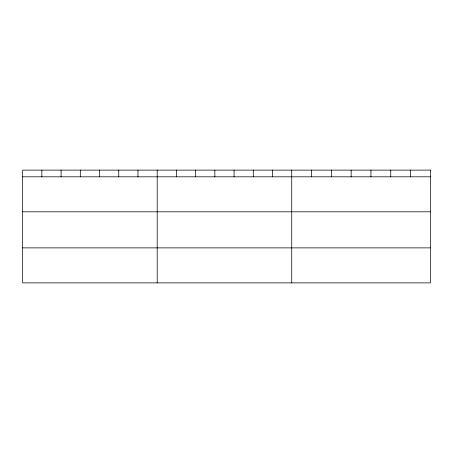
<?xml version="1.0" encoding="UTF-8"?>
<svg xmlns="http://www.w3.org/2000/svg" width="453" height="453" viewBox="0 0 453 453"><rect width="100%" height="100%" fill="white"/><g stroke="black" fill="none" stroke-linecap="round" stroke-linejoin="round"><path stroke-width="0.68" d="M22.65 176.812L430.35 176.812M22.65 211.811L430.35 211.811M22.65 247.876L430.35 247.876M410.548 170.118L410.548 176.812M390.746 170.118L390.746 176.812M370.945 170.118L370.945 176.812M351.137 170.118L351.137 176.812M331.336 170.118L331.336 176.812M311.534 170.118L311.534 176.812M291.732 170.118L291.732 282.882M272.513 170.118L272.513 176.812M253.289 170.118L253.289 176.812M234.071 170.118L234.071 176.812M214.852 170.118L214.852 176.812M195.634 170.118L195.634 176.812M176.41 170.118L176.41 176.812M157.191 170.118L157.191 282.882M137.972 170.118L137.972 176.812M118.748 170.118L118.748 176.812M99.53 170.118L99.53 176.812M80.311 170.118L80.311 176.812M61.093 170.118L61.093 176.812M41.869 170.118L41.869 176.812M430.35 170.118L22.65 170.118L22.65 282.882L430.35 282.882L430.35 170.118"/></g></svg>
